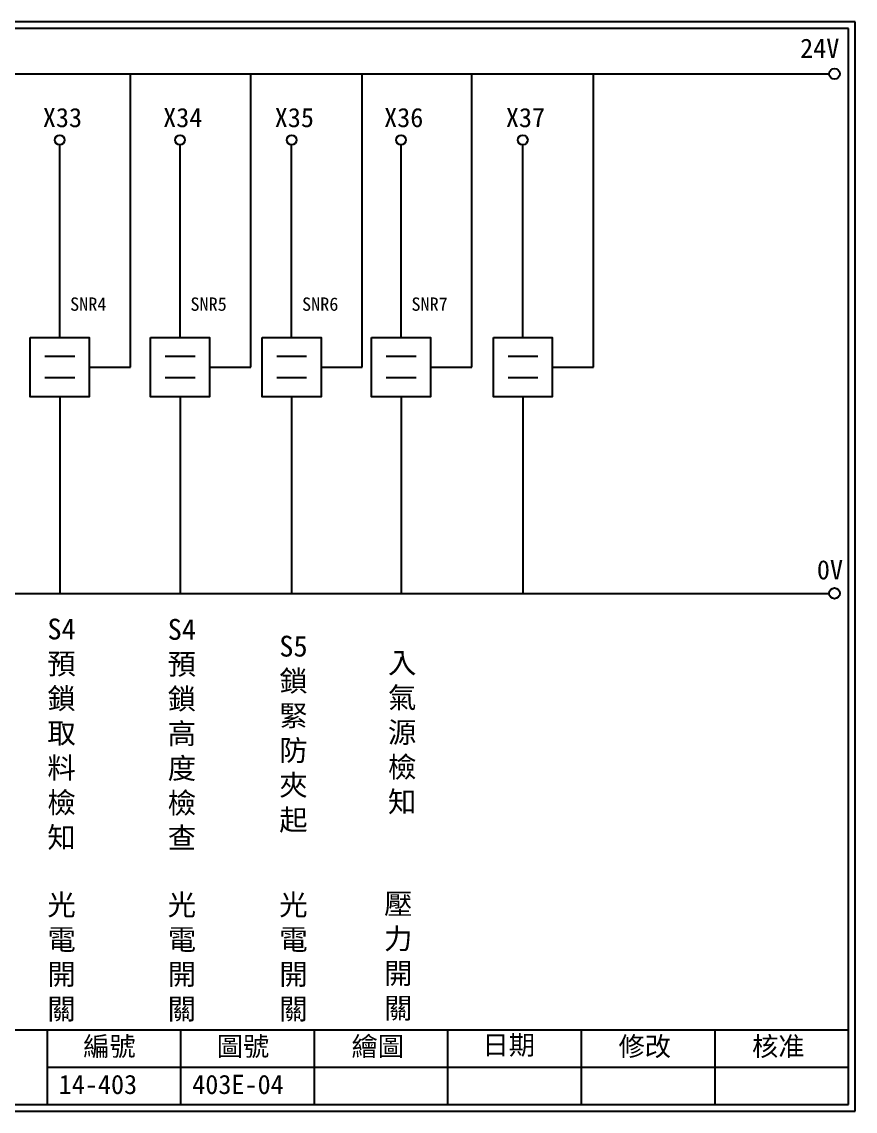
# Model space of a CAD drawing. Extents: x 325 to 612, y 3 to 207.
# Drawn here: x 456.3 to 612.3, y 3 to 207 of the extents above; entities that cross this region are included whole.
import ezdxf

# ---------------------------------------------------------------- set-up
doc = ezdxf.new("R2010")
doc.units = 0
doc.layers.get('0').update_dxf_attribs({"linetype": 'CONTINUOUS'})
doc.layers.add('圖框層', color=7, linetype='CONTINUOUS')
doc.layers.add('標尺寸層', color=3, linetype='CONTINUOUS')
doc.styles.add('CNS', font='romanc.shx', dxfattribs={"bigfont": 'chineset.shx'})
doc.styles.add('STSL', font='kaiu.ttf')

msp = doc.modelspace()

# ---------------------------------------------------------------- linework, layer by layer
for p, q in [((476.6, 142.31), (476.6, 197.22)), ((499.13, 142.31), (499.13, 197.22)), ((520.02, 142.31), (520.02, 197.22)), ((540.51, 142.31), (540.51, 197.22)), ((563.31, 142.31), (563.31, 197.22)), ((463.38, 147.89), (463.38, 183.91)), ((485.91, 147.89), (485.91, 183.91)), ((506.8, 147.89), (506.8, 183.91)), ((527.28, 147.89), (527.28, 183.91)), ((550.08, 147.89), (550.08, 183.91)), ((468.89, 142.31), (476.6, 142.31)), ((491.42, 142.31), (499.13, 142.31)), ((512.31, 142.31), (520.02, 142.31)), ((532.79, 142.31), (540.51, 142.31)), ((555.59, 142.31), (563.31, 142.31)), ((463.38, 136.73), (463.38, 99.96)), ((485.91, 136.73), (485.91, 99.96)), ((506.8, 136.73), (506.8, 99.96)), ((527.28, 136.73), (527.28, 99.96)), ((550.08, 136.73), (550.08, 99.96))]:
    msp.add_line(p, q)
for points in [[(457.86, 147.89), (468.89, 147.89), (468.89, 136.73), (457.86, 136.73)], [(480.39, 147.89), (491.42, 147.89), (491.42, 136.73), (480.39, 136.73)], [(501.28, 147.89), (512.31, 147.89), (512.31, 136.73), (501.28, 136.73)], [(521.77, 147.89), (532.79, 147.89), (532.79, 136.73), (521.77, 136.73)], [(544.57, 147.89), (555.59, 147.89), (555.59, 136.73), (544.57, 136.73)]]:
    msp.add_lwpolyline(points, close=True)
for centre in [(608.44, 197.22), (608.44, 99.96)]:
    msp.add_circle(centre, 1)
at = {"layer": '圖框層', "color": 7}
for p, q in [((612.32, 206.97), (325.32, 206.97)), ((612.32, 3), (612.32, 206.97)), ((611.07, 205.72), (326.57, 205.72)), ((611.07, 4.25), (611.07, 205.72)), ((326.57, 18.25), (611.07, 18.25)), ((461.07, 4.25), (461.07, 18.25)), ((486.07, 4.25), (486.07, 18.25)), ((511.07, 4.25), (511.07, 18.25)), ((536.07, 4.25), (536.07, 18.25)), ((561.07, 4.25), (561.07, 18.25)), ((586.07, 4.25), (586.07, 18.25)), ((461.07, 11.25), (611.07, 11.25)), ((326.57, 4.25), (611.07, 4.25)), ((325.32, 3), (612.32, 3))]:
    msp.add_line(p, q, dxfattribs=at)
at = {"layer": '標尺寸層', "color": 7}
for p, q in [((329.84, 197.22), (607.44, 197.22)), ((460.62, 144.34), (466.18, 144.34)), ((483.15, 144.34), (488.71, 144.34)), ((504.04, 144.34), (509.61, 144.34)), ((524.52, 144.34), (530.09, 144.34)), ((547.32, 144.34), (552.89, 144.34)), ((460.62, 140.37), (466.18, 140.37)), ((483.15, 140.37), (488.71, 140.37)), ((504.04, 140.37), (509.61, 140.37)), ((524.52, 140.37), (530.09, 140.37)), ((547.32, 140.37), (552.89, 140.37)), ((330.05, 99.96), (607.44, 99.96))]:
    msp.add_line(p, q, dxfattribs=at)
for centre in [(463.38, 184.83), (485.91, 184.83), (506.8, 184.83), (527.28, 184.83), (550.08, 184.83)]:
    msp.add_circle(centre, 0.92, dxfattribs=at)

# ---------------------------------------------------------------- texts
at = {"layer": '圖框層', "color": 4, "style": 'STSL'}
for s, height, p in [('24V', 3.6, (602, 200.22)), ('X33', 3.6, (460.21, 187.24)), ('X34', 3.6, (482.74, 187.24)), ('X35', 3.6, (503.63, 187.24)), ('X36', 3.6, (524.11, 187.24)), ('X37', 3.6, (546.91, 187.24)), ('SNR4', 2.5, (465.32, 152.86)), ('SNR5', 2.5, (487.85, 152.86)), ('SNR6', 2.5, (508.75, 152.86)), ('SNR7', 2.5, (529.23, 152.86)), ('0V', 3.6, (605.14, 102.58)), ('編號', 3.6, (467.78, 13.34)), ('圖號', 3.6, (492.78, 13.34)), ('繪圖', 3.6, (518.01, 13.34)), ('日期', 3.6, (542.54, 13.59)), ('修改', 3.6, (568.01, 13.34)), ('核准', 3.6, (593.01, 13.34)), ('14-403', 3.6, (463.18, 6.22)), ('403E-04', 3.6, (488.18, 6.22))]:
    msp.add_text(s, height=height, dxfattribs=at).set_placement(p)
at = {"layer": '標尺寸層', "color": 7, "char_height": 3.9, "width": 4.9608, "attachment_point": 5, "style": 'CNS'}
for s, insert in [('{\\fDFKai-SB|b0|i0|c136|p65;S4預鎖取料檢知}', (463.72, 73.58)), ('{\\fDFKai-SB|b0|i0|c136|p65;S4預鎖高度檢查}', (486.25, 73.58)), ('{\\fDFKai-SB|b0|i0|c136|p65;S5鎖緊防夾起}', (507.14, 73.58)), ('{\\fDFKai-SB|b0|i0|c136|p65;入氣源檢知}', (527.49, 73.74)), ('{\\fDFKai-SB|b0|i0|c136|p65;光電開關}', (463.72, 31.68)), ('{\\fDFKai-SB|b0|i0|c136|p65;光電開關}', (486.25, 31.68)), ('{\\fDFKai-SB|b0|i0|c136|p65;光電開關}', (507.14, 31.68)), ('{\\fDFKai-SB|b0|i0|c136|p65;壓力開關}', (526.76, 31.84))]:
    msp.add_mtext(s, dxfattribs=dict(at, insert=insert))

doc.saveas('drawing.dxf')
